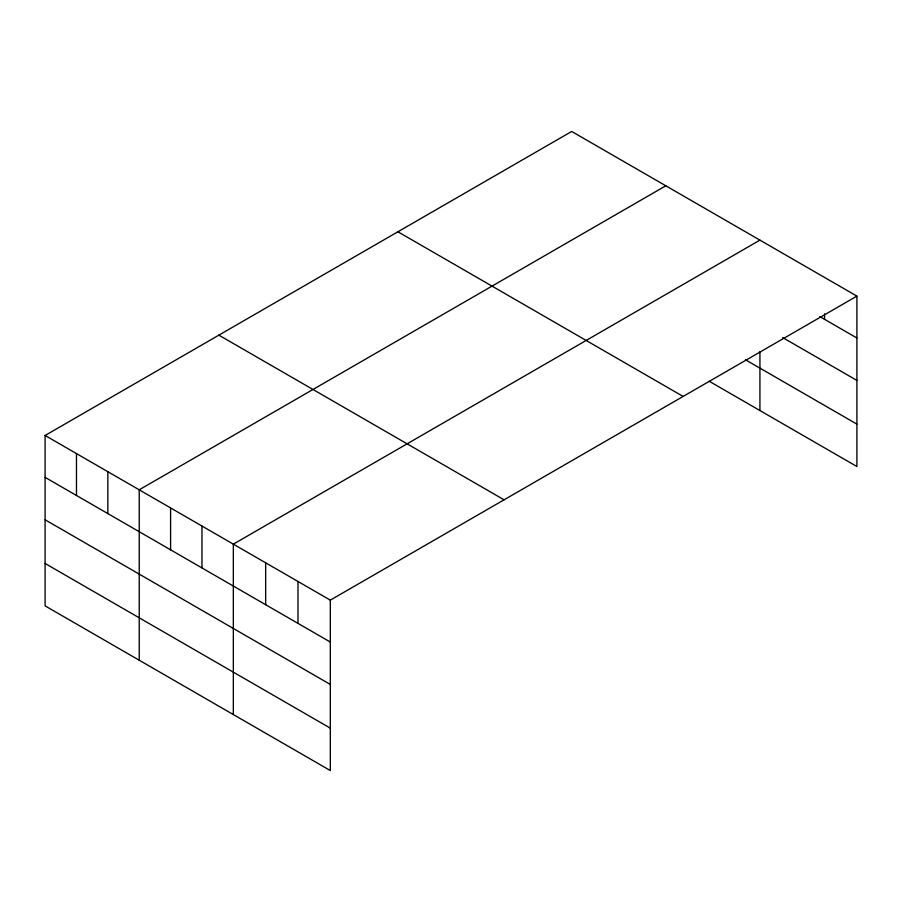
<?xml version="1.0" encoding="UTF-8"?>
<svg xmlns="http://www.w3.org/2000/svg" width="902" height="902" viewBox="0 0 902 902"><rect width="100%" height="100%" fill="white"/><g stroke="black" fill="none" stroke-linecap="round" stroke-linejoin="round"><path stroke-width="1.35" d="M856.9 296.115L330.312 600.134L330.312 770.545L45.1 605.885L45.1 435.474L571.688 131.455L856.9 296.115L856.9 466.526L709.243 381.275M665.811 185.789L139.224 489.809L139.224 660.219M759.924 240.135L233.336 544.154L233.336 714.564M819.783 316.579L856.9 338.002M782.677 337.562L856.9 380.418M745.447 359.774L856.9 424.12M397.917 231.78L683.13 396.44M218.87 335.149L504.083 499.809M45.1 435.474L330.312 600.134M45.1 477.361L330.312 642.032M45.1 519.778L330.312 684.438M45.1 563.468L330.312 728.139M824.575 313.761L824.575 319.342M759.924 351.746L759.924 410.545M297.987 581.474L297.987 623.361M265.662 562.814L265.662 604.701M201.969 526.035L201.969 567.933M170.591 507.927L170.591 549.814M107.845 471.701L107.845 513.588M76.478 453.582L76.478 495.48"/></g></svg>
